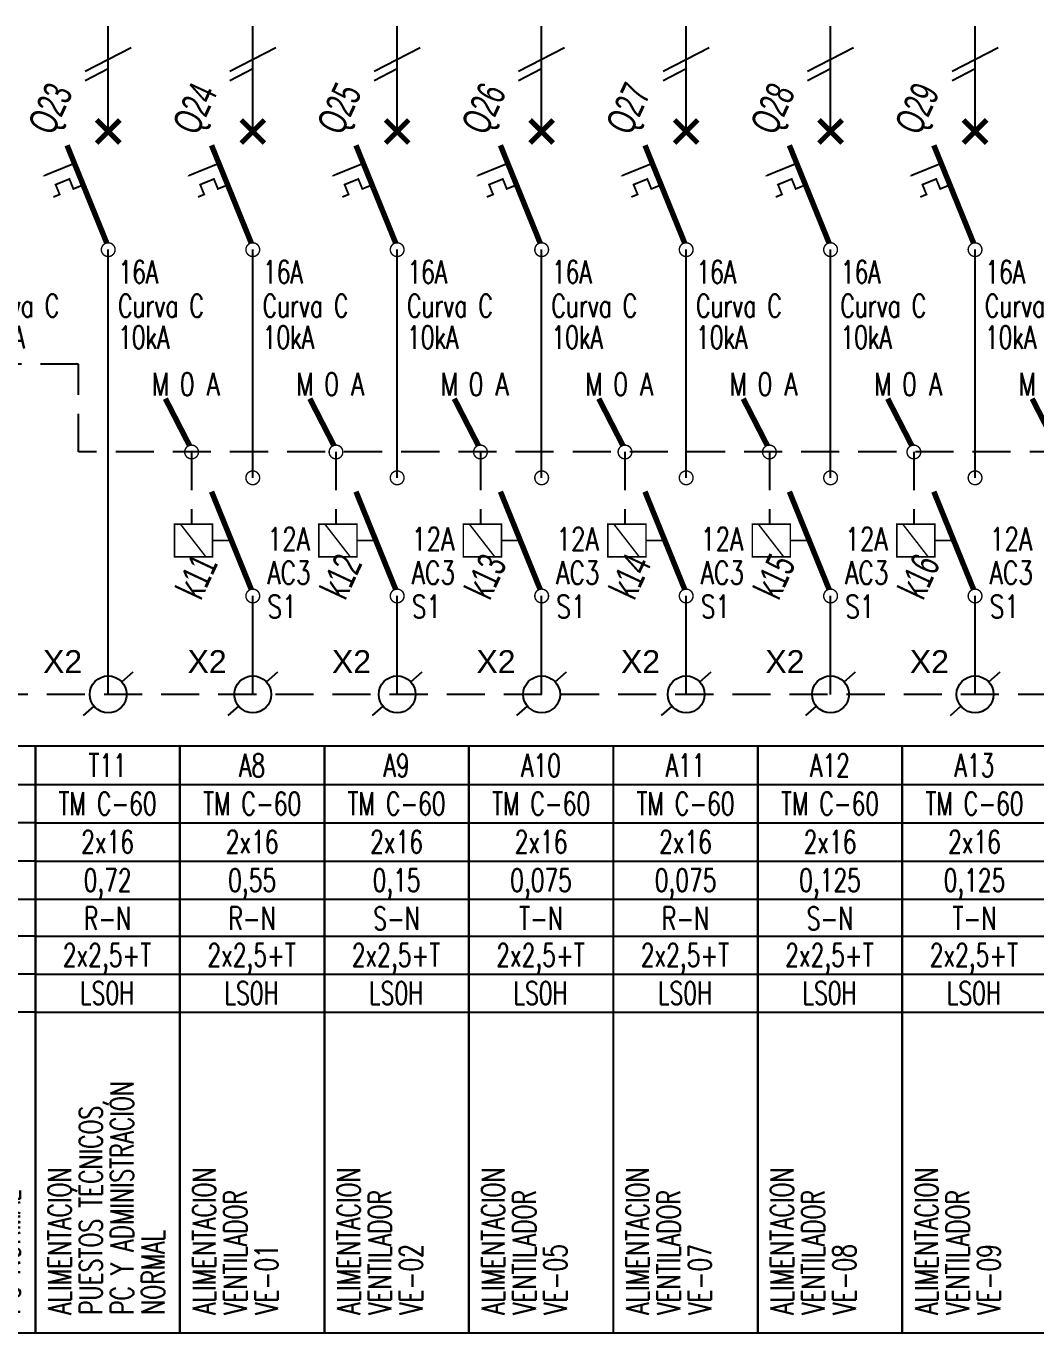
# Model space of a CAD drawing. Header units: millimetres. Extents: x 268.5 to 336.2, y -32.8 to -15.6.
# Drawn here: x 309.13 to 315.75, y -32.78 to -24.2 of the extents above; entities that cross this region are included whole.
import ezdxf
from ezdxf.enums import TextEntityAlignment as Align

# ---------------------------------------------------------------- set-up
doc = ezdxf.new("R2010")
doc.units = ezdxf.units.MM
doc.linetypes.add('HIDDEN', pattern=[0.375, 0.25, -0.125])
doc.linetypes.add('PHANTOM', pattern=[63.5, 31.75, -6.35, 6.35, -6.35, 6.35, -6.35])
for name, color, linetype in [('IE-UN-BARRAS', 14, 'Continuous'), ('IE-UN-COMANDO', 11, 'HIDDEN'), ('IE-UN-INSTRUMENTOS', 171, 'Continuous'), ('IE-UN-INTERRUPTORES', 74, 'Continuous'), ('IE-UN-RECUADRO', 24, 'HIDDEN'), ('IE-UN-TEXTOS', 154, 'Continuous'), ('INSTRUMENTOS', 171, 'Continuous')]:
    doc.layers.add(name, color=color, linetype=linetype)
doc.styles.add('ARIAL', font='arial.ttf')
doc.styles.add('COTAS', font='romans.shx', dxfattribs={"width": 0.7})
doc.styles.add('ROMAND', font='romans.shx', dxfattribs={"height": 0.003})
doc.styles.get("Standard").update_dxf_attribs({"font": 'arial.ttf'})
doc.styles.add('UN-2016', font='romans.shx', dxfattribs={"width": 0.7, "height": 0.15})

# ---------------------------------------------------------------- blocks, each defined once
blk = doc.blocks.new('TM-DIN')
for points, const_width in [([(-0.076, 0.8968), (0.076, 0.7449)], 0.0333), ([(-0.076, 0.7449), (0.076, 0.8968)], 0.0333), ([(-0.0096, 0.0881), (-0.2705, 0.7301)], 0.0361), ([(-0.1795, 0.4641), (-0.2288, 0.4441), (-0.2551, 0.5089), (-0.3453, 0.4722), (-0.319, 0.4075), (-0.3601, 0.3908)], 0.0125)]:
    blk.add_lwpolyline(points, dxfattribs=dict(const_width=const_width))
blk.add_lwpolyline([(-0.23, 0.6084, 0.0125, 0.0125, 0), (-0.3525, 0.5587, 0.0624, 0, 0), (-0.4307, 0.5269, 0, 0, 0)], format="xyseb")
at = {"const_width": 0.00933}
blk.add_lwpolyline([(-0.0451, 0.0451, 1), (0.0451, 0.0451, 1)], format="xyb", close=True, dxfattribs=at)
at = {"style": 'UN-2016', "width": 0.7}
for tag, p in [('CAPAC', (0.0676, -0.1763)), ('CURVA', (0.0649, -0.398)), ('CAPAC', (0.0649, -0.6052))]:
    blk.add_attdef(tag, p, '', height=0.15, dxfattribs=at)
blk = doc.blocks.new('BORNES')
for points in [[(0.0894, 0.0817), (0.1638, 0.1472)], [(-0.162, -0.1395), (-0.0924, -0.0783)]]:
    blk.add_lwpolyline(points)
blk.add_circle((0, 0), 0.1211)
at = {"layer": 'IE-UN-INSTRUMENTOS'}
blk.add_attdef('BORNES', (-0.4279, 0.1401), '', height=0.15, dxfattribs=at)
blk = doc.blocks.new('COND-1P-N')
for p, q in [((-0.302, -0.082), (0.302, 0.232)), ((-0.302, -0.201), (0, -0.043))]:
    blk.add_line(p, q)
blk = doc.blocks.new('PLANILLA-UNI')
blk.add_lwpolyline([(-0.85, -0.422), (-0.85, -7.322), (0.85, -7.322), (0.85, -0.422)], close=True)
for points in [[(-0.85, -0.872), (0.85, -0.872)], [(-0.85, -1.322), (0.85, -1.322)], [(-0.85, -1.772), (0.85, -1.772)], [(-0.85, -2.222), (0.85, -2.222)], [(-0.85, -2.655), (0.837, -2.655)], [(-0.85, -3.101), (0.837, -3.101)], [(-0.85, -3.548), (0.837, -3.548)]]:
    blk.add_lwpolyline(points)
at = {"style": 'ARIAL', "width": 0.7}
for tag, p in [('CIRCUITO', (0, -0.647)), ('PROTECCION', (0, -1.097)), ('CALIBRE', (0, -1.547)), ('POTENCIA', (0, -1.997)), ('FASES', (0, -2.447)), ('CABLE', (-0.006, -2.878)), ('FORMACIÓN', (-0.006, -3.325))]:
    blk.add_attdef(tag, text='', height=0.25, dxfattribs=at).set_placement(p, align=Align.MIDDLE_CENTER)
for tag, p in [('FUNCION', (-0.43, -7.109)), ('DESTINO', (-0.064, -7.109)), ('DESTINO', (0.303, -7.109)), ('DESTINO', (0.669, -7.109))]:
    blk.add_attdef(tag, p, '', height=0.25, rotation=90, dxfattribs=at)
blk = doc.blocks.new('CONTACTOR')
at = {"const_width": 0.00933}
for points in [[(-0.0451, 0.8208, 1), (0.0451, 0.8208, 1)], [(-0.0451, 0.0451, 1), (0.0451, 0.0451, 1)]]:
    blk.add_lwpolyline(points, format="xyb", close=True, dxfattribs=at)
for points, const_width in [([(-0.0096, 0.0881), (-0.2705, 0.7301)], 0.0361), ([(-0.4723, 0.5136), (-0.3074, 0.3016)], 0.0099), ([(-0.2641, 0.4091), (-0.1401, 0.4091)], 0.0099)]:
    blk.add_lwpolyline(points, dxfattribs=dict(const_width=const_width))
at = {"const_width": 0.0099}
blk.add_lwpolyline([(-0.2641, 0.5166), (-0.2641, 0.3016), (-0.5139, 0.3016), (-0.5139, 0.5166)], close=True, dxfattribs=at)
at = {"style": 'COTAS', "width": 0.75}
for tag, p in [('CAPAC', (0.096, 0.3443)), ('CATEGORIA', (0.096, 0.1226)), ('SERVICIO', (0.096, -0.0992))]:
    blk.add_attdef(tag, p, '', height=0.15, dxfattribs=at)
blk = doc.blocks.new('S-M-0-A')
at = {"const_width": 0.0361}
blk.add_lwpolyline([(-0.0134, 0.0419), (-0.1718, 0.3501)], dxfattribs=at)
at = {"const_width": 0.00933}
blk.add_lwpolyline([(-0.0451, 0, 1), (0.0451, 0, 1)], format="xyb", close=True, dxfattribs=at)
at = {"style": 'ROMAND', "width": 0.75}
for s, p in [('M', (-0.2032, 0.3703)), ('0', (-0.0287, 0.3703)), ('A', (0.1424, 0.3703))]:
    blk.add_text(s, height=0.15, dxfattribs=at).set_placement(p, align=Align.CENTER)

msp = doc.modelspace()

# ---------------------------------------------------------------- linework, layer by layer
at = {"layer": 'IE-UN-BARRAS'}
for points in [[(309.6643, -24.8964), (309.6643, -24.2049)], [(310.613, -24.8964), (310.613, -24.2049)], [(311.561, -24.8964), (311.561, -24.2049)], [(312.5094, -24.8964), (312.5094, -24.2049)], [(313.4582, -24.8964), (313.4582, -24.2049)], [(314.4061, -24.8964), (314.4061, -24.2049)], [(315.3545, -24.8964), (315.3545, -24.2049)], [(309.6643, -28.5915), (309.6643, -25.6722)], [(310.613, -27.17), (310.613, -25.6722)], [(311.561, -27.17), (311.561, -25.6722)], [(312.5094, -27.17), (312.5094, -25.6722)], [(313.4582, -27.17), (313.4582, -25.6722)], [(314.4061, -27.17), (314.4061, -25.6722)], [(315.3545, -27.17), (315.3545, -25.6722)], [(310.613, -28.5915), (310.613, -27.9457)], [(311.561, -28.5915), (311.561, -27.9457)], [(312.5094, -28.5915), (312.5094, -27.9457)], [(313.4582, -28.5915), (313.4582, -27.9457)], [(314.4061, -28.5915), (314.4061, -27.9457)], [(315.3545, -28.5915), (315.3545, -27.9457)]]:
    msp.add_lwpolyline(points, dxfattribs=at)
at = {"layer": 'IE-UN-COMANDO'}
for points in [[(321.5882, -27.0004), (309.4688, -27.0004), (309.4688, -26.4231), (295.9097, -26.4231), (295.9097, -25.351)], [(310.2113, -27.0004), (310.2113, -27.4742)], [(311.1593, -27.0004), (311.1593, -27.4742)], [(312.1076, -27.0004), (312.1076, -27.4742)], [(313.0564, -27.0004), (313.0564, -27.4742)], [(314.0044, -27.0004), (314.0044, -27.4742)], [(314.9528, -27.0004), (314.9528, -27.4742)]]:
    msp.add_lwpolyline(points, dxfattribs=at)
at = {"layer": 'IE-UN-RECUADRO'}
msp.add_lwpolyline([(269.1365, -28.5905), (336.1648, -28.5905), (336.1648, -17.0991), (269.1365, -17.0991), (269.1365, -28.5905)], dxfattribs=at)

# ---------------------------------------------------------------- block references
at = {"layer": 'IE-UN-INSTRUMENTOS'}
for p in [(309.6643, -28.5915), (310.613, -28.5915), (311.561, -28.5915), (312.5094, -28.5915), (313.4582, -28.5915), (314.4061, -28.5915), (315.3545, -28.5915)]:
    msp.add_blockref('BORNES', p, dxfattribs=at).add_auto_attribs({'BORNES': 'X2'})
at = {"layer": 'IE-UN-INTERRUPTORES', "xscale": 0.5000000000000001, "yscale": 0.5000000000000001, "zscale": 0.5000000000000001}
for p in [(309.6643, -24.4604), (310.613, -24.4604), (311.561, -24.4604), (312.5094, -24.4604), (313.4582, -24.4604), (314.4061, -24.4604), (315.3545, -24.4604)]:
    msp.add_blockref('COND-1P-N', p, dxfattribs=at)
at = {"layer": 'IE-UN-INTERRUPTORES'}
ref = msp.add_blockref('TM-DIN', (308.7155, -25.7163), dxfattribs=at)
ref.add_attrib('CURVA', 'Curva C', (308.7803, -26.1143), dxfattribs={"layer": 'IE-UN-TEXTOS', "height": 0.15, "style": 'UN-2016', "width": 0.7})
ref.add_attrib('CAPAC', '16A', (308.7831, -25.8926), dxfattribs={"layer": 'IE-UN-TEXTOS', "height": 0.15, "style": 'UN-2016', "width": 0.7})
ref.add_attrib('CAPAC', '10kA', (308.7803, -26.3215), dxfattribs={"layer": 'IE-UN-TEXTOS', "height": 0.15, "style": 'UN-2016', "width": 0.7})
ref = msp.add_blockref('TM-DIN', (309.6643, -25.7173), dxfattribs=at)
ref.add_attrib('CURVA', 'Curva C', (309.7291, -26.1153), dxfattribs={"layer": 'IE-UN-TEXTOS', "height": 0.15, "style": 'UN-2016', "width": 0.7})
ref.add_attrib('CAPAC', '16A', (309.7318, -25.8936), dxfattribs={"layer": 'IE-UN-TEXTOS', "height": 0.15, "style": 'UN-2016', "width": 0.7})
ref.add_attrib('CAPAC', '10kA', (309.7291, -26.3224), dxfattribs={"layer": 'IE-UN-TEXTOS', "height": 0.15, "style": 'UN-2016', "width": 0.7})
ref = msp.add_blockref('TM-DIN', (310.613, -25.7173), dxfattribs=at)
ref.add_attrib('CURVA', 'Curva C', (310.6779, -26.1153), dxfattribs={"layer": 'IE-UN-TEXTOS', "height": 0.15, "style": 'UN-2016', "width": 0.7})
ref.add_attrib('CAPAC', '16A', (310.6806, -25.8936), dxfattribs={"layer": 'IE-UN-TEXTOS', "height": 0.15, "style": 'UN-2016', "width": 0.7})
ref.add_attrib('CAPAC', '10kA', (310.6779, -26.3224), dxfattribs={"layer": 'IE-UN-TEXTOS', "height": 0.15, "style": 'UN-2016', "width": 0.7})
ref = msp.add_blockref('TM-DIN', (311.561, -25.7173), dxfattribs=at)
ref.add_attrib('CURVA', 'Curva C', (311.6259, -26.1153), dxfattribs={"layer": 'IE-UN-TEXTOS', "height": 0.15, "style": 'UN-2016', "width": 0.7})
ref.add_attrib('CAPAC', '16A', (311.6286, -25.8936), dxfattribs={"layer": 'IE-UN-TEXTOS', "height": 0.15, "style": 'UN-2016', "width": 0.7})
ref.add_attrib('CAPAC', '10kA', (311.6259, -26.3224), dxfattribs={"layer": 'IE-UN-TEXTOS', "height": 0.15, "style": 'UN-2016', "width": 0.7})
ref = msp.add_blockref('TM-DIN', (312.5094, -25.7173), dxfattribs=at)
ref.add_attrib('CURVA', 'Curva C', (312.5742, -26.1153), dxfattribs={"layer": 'IE-UN-TEXTOS', "height": 0.15, "style": 'UN-2016', "width": 0.7})
ref.add_attrib('CAPAC', '16A', (312.577, -25.8936), dxfattribs={"layer": 'IE-UN-TEXTOS', "height": 0.15, "style": 'UN-2016', "width": 0.7})
ref.add_attrib('CAPAC', '10kA', (312.5742, -26.3224), dxfattribs={"layer": 'IE-UN-TEXTOS', "height": 0.15, "style": 'UN-2016', "width": 0.7})
ref = msp.add_blockref('TM-DIN', (313.4582, -25.7173), dxfattribs=at)
ref.add_attrib('CURVA', 'Curva C', (313.523, -26.1153), dxfattribs={"layer": 'IE-UN-TEXTOS', "height": 0.15, "style": 'UN-2016', "width": 0.7})
ref.add_attrib('CAPAC', '16A', (313.5257, -25.8936), dxfattribs={"layer": 'IE-UN-TEXTOS', "height": 0.15, "style": 'UN-2016', "width": 0.7})
ref.add_attrib('CAPAC', '10kA', (313.523, -26.3224), dxfattribs={"layer": 'IE-UN-TEXTOS', "height": 0.15, "style": 'UN-2016', "width": 0.7})
ref = msp.add_blockref('TM-DIN', (314.4061, -25.7173), dxfattribs=at)
ref.add_attrib('CURVA', 'Curva C', (314.471, -26.1153), dxfattribs={"layer": 'IE-UN-TEXTOS', "height": 0.15, "style": 'UN-2016', "width": 0.7})
ref.add_attrib('CAPAC', '16A', (314.4737, -25.8936), dxfattribs={"layer": 'IE-UN-TEXTOS', "height": 0.15, "style": 'UN-2016', "width": 0.7})
ref.add_attrib('CAPAC', '10kA', (314.471, -26.3224), dxfattribs={"layer": 'IE-UN-TEXTOS', "height": 0.15, "style": 'UN-2016', "width": 0.7})
ref = msp.add_blockref('TM-DIN', (315.3545, -25.7173), dxfattribs=at)
ref.add_attrib('CURVA', 'Curva C', (315.4194, -26.1153), dxfattribs={"layer": 'IE-UN-TEXTOS', "height": 0.15, "style": 'UN-2016', "width": 0.7})
ref.add_attrib('CAPAC', '16A', (315.4221, -25.8936), dxfattribs={"layer": 'IE-UN-TEXTOS', "height": 0.15, "style": 'UN-2016', "width": 0.7})
ref.add_attrib('CAPAC', '10kA', (315.4194, -26.3224), dxfattribs={"layer": 'IE-UN-TEXTOS', "height": 0.15, "style": 'UN-2016', "width": 0.7})
for p in [(310.2113, -27.0004), (311.1593, -27.0004), (312.1076, -27.0004), (313.0564, -27.0004), (314.0044, -27.0004), (314.9528, -27.0004), (315.9011, -27.0004)]:
    msp.add_blockref('S-M-0-A', p, dxfattribs=at)
ref = msp.add_blockref('CONTACTOR', (310.613, -27.9908), dxfattribs=at)
ref.add_attrib('CAPAC', '12A', (310.709, -27.6465), dxfattribs={"layer": 'IE-UN-TEXTOS', "height": 0.15, "style": 'COTAS', "width": 0.75})
ref.add_attrib('CATEGORIA', 'AC3', (310.709, -27.8682), dxfattribs={"layer": 'IE-UN-TEXTOS', "height": 0.15, "style": 'COTAS', "width": 0.75})
ref.add_attrib('SERVICIO', 'S1', (310.709, -28.09), dxfattribs={"layer": 'IE-UN-TEXTOS', "height": 0.15, "style": 'COTAS', "width": 0.75})
ref = msp.add_blockref('CONTACTOR', (311.561, -27.9908), dxfattribs=at)
ref.add_attrib('CAPAC', '12A', (311.657, -27.6465), dxfattribs={"layer": 'IE-UN-TEXTOS', "height": 0.15, "style": 'COTAS', "width": 0.75})
ref.add_attrib('CATEGORIA', 'AC3', (311.657, -27.8682), dxfattribs={"layer": 'IE-UN-TEXTOS', "height": 0.15, "style": 'COTAS', "width": 0.75})
ref.add_attrib('SERVICIO', 'S1', (311.657, -28.09), dxfattribs={"layer": 'IE-UN-TEXTOS', "height": 0.15, "style": 'COTAS', "width": 0.75})
ref = msp.add_blockref('CONTACTOR', (312.5094, -27.9908), dxfattribs=at)
ref.add_attrib('CAPAC', '12A', (312.6053, -27.6465), dxfattribs={"layer": 'IE-UN-TEXTOS', "height": 0.15, "style": 'COTAS', "width": 0.75})
ref.add_attrib('CATEGORIA', 'AC3', (312.6053, -27.8682), dxfattribs={"layer": 'IE-UN-TEXTOS', "height": 0.15, "style": 'COTAS', "width": 0.75})
ref.add_attrib('SERVICIO', 'S1', (312.6053, -28.09), dxfattribs={"layer": 'IE-UN-TEXTOS', "height": 0.15, "style": 'COTAS', "width": 0.75})
ref = msp.add_blockref('CONTACTOR', (313.4582, -27.9908), dxfattribs=at)
ref.add_attrib('CAPAC', '12A', (313.5541, -27.6465), dxfattribs={"layer": 'IE-UN-TEXTOS', "height": 0.15, "style": 'COTAS', "width": 0.75})
ref.add_attrib('CATEGORIA', 'AC3', (313.5541, -27.8682), dxfattribs={"layer": 'IE-UN-TEXTOS', "height": 0.15, "style": 'COTAS', "width": 0.75})
ref.add_attrib('SERVICIO', 'S1', (313.5541, -28.09), dxfattribs={"layer": 'IE-UN-TEXTOS', "height": 0.15, "style": 'COTAS', "width": 0.75})
ref = msp.add_blockref('CONTACTOR', (314.4061, -27.9908), dxfattribs=at)
ref.add_attrib('CAPAC', '12A', (314.5021, -27.6465), dxfattribs={"layer": 'IE-UN-TEXTOS', "height": 0.15, "style": 'COTAS', "width": 0.75})
ref.add_attrib('CATEGORIA', 'AC3', (314.5021, -27.8682), dxfattribs={"layer": 'IE-UN-TEXTOS', "height": 0.15, "style": 'COTAS', "width": 0.75})
ref.add_attrib('SERVICIO', 'S1', (314.5021, -28.09), dxfattribs={"layer": 'IE-UN-TEXTOS', "height": 0.15, "style": 'COTAS', "width": 0.75})
ref = msp.add_blockref('CONTACTOR', (315.3545, -27.9908), dxfattribs=at)
ref.add_attrib('CAPAC', '12A', (315.4505, -27.6465), dxfattribs={"layer": 'IE-UN-TEXTOS', "height": 0.15, "style": 'COTAS', "width": 0.75})
ref.add_attrib('CATEGORIA', 'AC3', (315.4505, -27.8682), dxfattribs={"layer": 'IE-UN-TEXTOS', "height": 0.15, "style": 'COTAS', "width": 0.75})
ref.add_attrib('SERVICIO', 'S1', (315.4505, -28.09), dxfattribs={"layer": 'IE-UN-TEXTOS', "height": 0.15, "style": 'COTAS', "width": 0.75})
at = {"layer": 'IE-UN-TEXTOS'}
ref = msp.add_blockref('PLANILLA-UNI', (308.7127, -28.696), dxfattribs=dict(at, xscale=0.5581000000000002, yscale=0.5581000000000002, zscale=0.5581000000000002))
ref.add_attrib('CIRCUITO', 'T5', dxfattribs={"height": 0.15, "style": 'COTAS', "width": 0.7}).set_placement((308.7127, -29.0569), align=Align.MIDDLE_CENTER)
ref.add_attrib('PROTECCION', 'TM C-60', dxfattribs={"height": 0.15, "style": 'COTAS', "width": 0.7}).set_placement((308.7127, -29.308), align=Align.MIDDLE_CENTER)
ref.add_attrib('CALIBRE', '2x16', dxfattribs={"height": 0.15, "style": 'COTAS', "width": 0.7}).set_placement((308.7127, -29.5592), align=Align.MIDDLE_CENTER)
ref.add_attrib('POTENCIA', '0,72', dxfattribs={"height": 0.15, "style": 'COTAS', "width": 0.7}).set_placement((308.7127, -29.8103), align=Align.MIDDLE_CENTER)
ref.add_attrib('FASES', 'S-N', dxfattribs={"height": 0.15, "style": 'COTAS', "width": 0.7}).set_placement((308.7127, -30.0614), align=Align.MIDDLE_CENTER)
ref.add_attrib('CABLE', '2x2,5+T', dxfattribs={"height": 0.15, "style": 'COTAS', "width": 0.7}).set_placement((308.7091, -30.3021), align=Align.MIDDLE_CENTER)
ref.add_attrib('FORMACIÓN', 'LS0H', dxfattribs={"height": 0.15, "style": 'COTAS', "width": 0.7}).set_placement((308.7091, -30.5514), align=Align.MIDDLE_CENTER)
ref.add_attrib('FUNCION', 'ALIMENTACION', (308.4726, -32.6636), dxfattribs={"height": 0.15, "rotation": 90, "style": 'COTAS', "width": 0.7})
ref.add_attrib('DESTINO', 'PUESTOS', (308.6772, -32.6636), dxfattribs={"height": 0.15, "rotation": 90, "style": 'COTAS', "width": 0.7})
ref.add_attrib('DESTINO', 'TÉCNICOS', (308.8816, -32.6636), dxfattribs={"height": 0.15, "rotation": 90, "style": 'COTAS', "width": 0.7})
ref.add_attrib('DESTINO', 'PC NORMAL', (309.0861, -32.6636), dxfattribs={"height": 0.15, "rotation": 90, "style": 'COTAS', "width": 0.7})
ref = msp.add_blockref('PLANILLA-UNI', (309.6602, -28.6969), dxfattribs=dict(at, xscale=0.5581000000000002, yscale=0.5581000000000002, zscale=0.5581000000000002))
ref.add_attrib('CIRCUITO', 'T11', dxfattribs={"height": 0.15, "style": 'COTAS', "width": 0.7}).set_placement((309.6602, -29.0578), align=Align.MIDDLE_CENTER)
ref.add_attrib('PROTECCION', 'TM C-60', dxfattribs={"height": 0.15, "style": 'COTAS', "width": 0.7}).set_placement((309.6602, -29.309), align=Align.MIDDLE_CENTER)
ref.add_attrib('CALIBRE', '2x16', dxfattribs={"height": 0.15, "style": 'COTAS', "width": 0.7}).set_placement((309.6602, -29.5601), align=Align.MIDDLE_CENTER)
ref.add_attrib('POTENCIA', '0,72', dxfattribs={"height": 0.15, "style": 'COTAS', "width": 0.7}).set_placement((309.6602, -29.8113), align=Align.MIDDLE_CENTER)
ref.add_attrib('FASES', 'R-N', dxfattribs={"height": 0.15, "style": 'COTAS', "width": 0.7}).set_placement((309.6602, -30.0624), align=Align.MIDDLE_CENTER)
ref.add_attrib('CABLE', '2x2,5+T', dxfattribs={"height": 0.15, "style": 'COTAS', "width": 0.7}).set_placement((309.6566, -30.3031), align=Align.MIDDLE_CENTER)
ref.add_attrib('FORMACIÓN', 'LS0H', dxfattribs={"height": 0.15, "style": 'COTAS', "width": 0.7}).set_placement((309.6566, -30.5524), align=Align.MIDDLE_CENTER)
ref.add_attrib('FUNCION', 'ALIMENTACION', (309.4201, -32.6646), dxfattribs={"height": 0.15, "rotation": 90, "style": 'COTAS', "width": 0.7})
ref.add_attrib('DESTINO', 'PUESTOS TÉCNICOS', (309.6247, -32.6646), dxfattribs={"height": 0.15, "rotation": 90, "style": 'COTAS', "width": 0.7})
ref.add_attrib('DESTINO', 'PC Y ADMINISTRACIÓN', (309.8291, -32.6646), dxfattribs={"height": 0.15, "rotation": 90, "style": 'COTAS', "width": 0.7})
ref.add_attrib('DESTINO', 'NORMAL', (310.0336, -32.6646), dxfattribs={"height": 0.15, "rotation": 90, "style": 'COTAS', "width": 0.7})
ref = msp.add_blockref('PLANILLA-UNI', (310.609, -28.6969), dxfattribs=dict(at, xscale=0.5581000000000002, yscale=0.5581000000000002, zscale=0.5581000000000002))
ref.add_attrib('CIRCUITO', 'A8', dxfattribs={"height": 0.15, "style": 'COTAS', "width": 0.7}).set_placement((310.609, -29.0578), align=Align.MIDDLE_CENTER)
ref.add_attrib('PROTECCION', 'TM C-60', dxfattribs={"height": 0.15, "style": 'COTAS', "width": 0.7}).set_placement((310.609, -29.309), align=Align.MIDDLE_CENTER)
ref.add_attrib('CALIBRE', '2x16', dxfattribs={"height": 0.15, "style": 'COTAS', "width": 0.7}).set_placement((310.609, -29.5601), align=Align.MIDDLE_CENTER)
ref.add_attrib('POTENCIA', '0,55', dxfattribs={"height": 0.15, "style": 'COTAS', "width": 0.7}).set_placement((310.609, -29.8113), align=Align.MIDDLE_CENTER)
ref.add_attrib('FASES', 'R-N', dxfattribs={"height": 0.15, "style": 'COTAS', "width": 0.7}).set_placement((310.609, -30.0624), align=Align.MIDDLE_CENTER)
ref.add_attrib('CABLE', '2x2,5+T', dxfattribs={"height": 0.15, "style": 'COTAS', "width": 0.7}).set_placement((310.6054, -30.3031), align=Align.MIDDLE_CENTER)
ref.add_attrib('FORMACIÓN', 'LS0H', dxfattribs={"height": 0.15, "style": 'COTAS', "width": 0.7}).set_placement((310.6054, -30.5524), align=Align.MIDDLE_CENTER)
ref.add_attrib('FUNCION', 'ALIMENTACION', (310.3688, -32.6646), dxfattribs={"height": 0.15, "rotation": 90, "style": 'COTAS', "width": 0.7})
ref.add_attrib('DESTINO', 'VENTILADOR', (310.5735, -32.6646), dxfattribs={"height": 0.15, "rotation": 90, "style": 'COTAS', "width": 0.7})
ref.add_attrib('DESTINO', 'VE-01', (310.7779, -32.6646), dxfattribs={"height": 0.15, "rotation": 90, "style": 'COTAS', "width": 0.7})
ref = msp.add_blockref('PLANILLA-UNI', (311.5573, -28.6969), dxfattribs=dict(at, xscale=0.5581000000000002, yscale=0.5581000000000002, zscale=0.5581000000000002))
ref.add_attrib('CIRCUITO', 'A9', dxfattribs={"height": 0.15, "style": 'COTAS', "width": 0.7}).set_placement((311.5573, -29.0578), align=Align.MIDDLE_CENTER)
ref.add_attrib('PROTECCION', 'TM C-60', dxfattribs={"height": 0.15, "style": 'COTAS', "width": 0.7}).set_placement((311.5573, -29.309), align=Align.MIDDLE_CENTER)
ref.add_attrib('CALIBRE', '2x16', dxfattribs={"height": 0.15, "style": 'COTAS', "width": 0.7}).set_placement((311.5573, -29.5601), align=Align.MIDDLE_CENTER)
ref.add_attrib('POTENCIA', '0,15', dxfattribs={"height": 0.15, "style": 'COTAS', "width": 0.7}).set_placement((311.5573, -29.8113), align=Align.MIDDLE_CENTER)
ref.add_attrib('FASES', 'S-N', dxfattribs={"height": 0.15, "style": 'COTAS', "width": 0.7}).set_placement((311.5573, -30.0624), align=Align.MIDDLE_CENTER)
ref.add_attrib('CABLE', '2x2,5+T', dxfattribs={"height": 0.15, "style": 'COTAS', "width": 0.7}).set_placement((311.5538, -30.3031), align=Align.MIDDLE_CENTER)
ref.add_attrib('FORMACIÓN', 'LS0H', dxfattribs={"height": 0.15, "style": 'COTAS', "width": 0.7}).set_placement((311.5538, -30.5524), align=Align.MIDDLE_CENTER)
ref.add_attrib('FUNCION', 'ALIMENTACION', (311.3172, -32.6646), dxfattribs={"height": 0.15, "rotation": 90, "style": 'COTAS', "width": 0.7})
ref.add_attrib('DESTINO', 'VENTILADOR', (311.5219, -32.6646), dxfattribs={"height": 0.15, "rotation": 90, "style": 'COTAS', "width": 0.7})
ref.add_attrib('DESTINO', 'VE-02', (311.7263, -32.6646), dxfattribs={"height": 0.15, "rotation": 90, "style": 'COTAS', "width": 0.7})
ref = msp.add_blockref('PLANILLA-UNI', (312.5057, -28.6969), dxfattribs=dict(at, xscale=0.5581000000000002, yscale=0.5581000000000002, zscale=0.5581000000000002))
ref.add_attrib('CIRCUITO', 'A10', dxfattribs={"height": 0.15, "style": 'COTAS', "width": 0.7}).set_placement((312.5057, -29.0578), align=Align.MIDDLE_CENTER)
ref.add_attrib('PROTECCION', 'TM C-60', dxfattribs={"height": 0.15, "style": 'COTAS', "width": 0.7}).set_placement((312.5057, -29.309), align=Align.MIDDLE_CENTER)
ref.add_attrib('CALIBRE', '2x16', dxfattribs={"height": 0.15, "style": 'COTAS', "width": 0.7}).set_placement((312.5057, -29.5601), align=Align.MIDDLE_CENTER)
ref.add_attrib('POTENCIA', '0,075', dxfattribs={"height": 0.15, "style": 'COTAS', "width": 0.7}).set_placement((312.5057, -29.8113), align=Align.MIDDLE_CENTER)
ref.add_attrib('FASES', 'T-N', dxfattribs={"height": 0.15, "style": 'COTAS', "width": 0.7}).set_placement((312.5057, -30.0624), align=Align.MIDDLE_CENTER)
ref.add_attrib('CABLE', '2x2,5+T', dxfattribs={"height": 0.15, "style": 'COTAS', "width": 0.7}).set_placement((312.5021, -30.3031), align=Align.MIDDLE_CENTER)
ref.add_attrib('FORMACIÓN', 'LS0H', dxfattribs={"height": 0.15, "style": 'COTAS', "width": 0.7}).set_placement((312.5021, -30.5524), align=Align.MIDDLE_CENTER)
ref.add_attrib('FUNCION', 'ALIMENTACION', (312.2656, -32.6646), dxfattribs={"height": 0.15, "rotation": 90, "style": 'COTAS', "width": 0.7})
ref.add_attrib('DESTINO', 'VENTILADOR', (312.4702, -32.6646), dxfattribs={"height": 0.15, "rotation": 90, "style": 'COTAS', "width": 0.7})
ref.add_attrib('DESTINO', 'VE-05', (312.6747, -32.6646), dxfattribs={"height": 0.15, "rotation": 90, "style": 'COTAS', "width": 0.7})
ref = msp.add_blockref('PLANILLA-UNI', (313.4541, -28.6969), dxfattribs=dict(at, xscale=0.5581000000000002, yscale=0.5581000000000002, zscale=0.5581000000000002))
ref.add_attrib('CIRCUITO', 'A11', dxfattribs={"height": 0.15, "style": 'COTAS', "width": 0.7}).set_placement((313.4541, -29.0578), align=Align.MIDDLE_CENTER)
ref.add_attrib('PROTECCION', 'TM C-60', dxfattribs={"height": 0.15, "style": 'COTAS', "width": 0.7}).set_placement((313.4541, -29.309), align=Align.MIDDLE_CENTER)
ref.add_attrib('CALIBRE', '2x16', dxfattribs={"height": 0.15, "style": 'COTAS', "width": 0.7}).set_placement((313.4541, -29.5601), align=Align.MIDDLE_CENTER)
ref.add_attrib('POTENCIA', '0,075', dxfattribs={"height": 0.15, "style": 'COTAS', "width": 0.7}).set_placement((313.4541, -29.8113), align=Align.MIDDLE_CENTER)
ref.add_attrib('FASES', 'R-N', dxfattribs={"height": 0.15, "style": 'COTAS', "width": 0.7}).set_placement((313.4541, -30.0624), align=Align.MIDDLE_CENTER)
ref.add_attrib('CABLE', '2x2,5+T', dxfattribs={"height": 0.15, "style": 'COTAS', "width": 0.7}).set_placement((313.4505, -30.3031), align=Align.MIDDLE_CENTER)
ref.add_attrib('FORMACIÓN', 'LS0H', dxfattribs={"height": 0.15, "style": 'COTAS', "width": 0.7}).set_placement((313.4505, -30.5524), align=Align.MIDDLE_CENTER)
ref.add_attrib('FUNCION', 'ALIMENTACION', (313.2139, -32.6646), dxfattribs={"height": 0.15, "rotation": 90, "style": 'COTAS', "width": 0.7})
ref.add_attrib('DESTINO', 'VENTILADOR', (313.4186, -32.6646), dxfattribs={"height": 0.15, "rotation": 90, "style": 'COTAS', "width": 0.7})
ref.add_attrib('DESTINO', 'VE-07', (313.623, -32.6646), dxfattribs={"height": 0.15, "rotation": 90, "style": 'COTAS', "width": 0.7})
ref = msp.add_blockref('PLANILLA-UNI', (314.4025, -28.6969), dxfattribs=dict(at, xscale=0.5581000000000002, yscale=0.5581000000000002, zscale=0.5581000000000002))
ref.add_attrib('CIRCUITO', 'A12', dxfattribs={"height": 0.15, "style": 'COTAS', "width": 0.7}).set_placement((314.4025, -29.0578), align=Align.MIDDLE_CENTER)
ref.add_attrib('PROTECCION', 'TM C-60', dxfattribs={"height": 0.15, "style": 'COTAS', "width": 0.7}).set_placement((314.4025, -29.309), align=Align.MIDDLE_CENTER)
ref.add_attrib('CALIBRE', '2x16', dxfattribs={"height": 0.15, "style": 'COTAS', "width": 0.7}).set_placement((314.4025, -29.5601), align=Align.MIDDLE_CENTER)
ref.add_attrib('POTENCIA', '0,125', dxfattribs={"height": 0.15, "style": 'COTAS', "width": 0.7}).set_placement((314.4025, -29.8113), align=Align.MIDDLE_CENTER)
ref.add_attrib('FASES', 'S-N', dxfattribs={"height": 0.15, "style": 'COTAS', "width": 0.7}).set_placement((314.4025, -30.0624), align=Align.MIDDLE_CENTER)
ref.add_attrib('CABLE', '2x2,5+T', dxfattribs={"height": 0.15, "style": 'COTAS', "width": 0.7}).set_placement((314.3989, -30.3031), align=Align.MIDDLE_CENTER)
ref.add_attrib('FORMACIÓN', 'LS0H', dxfattribs={"height": 0.15, "style": 'COTAS', "width": 0.7}).set_placement((314.3989, -30.5524), align=Align.MIDDLE_CENTER)
ref.add_attrib('FUNCION', 'ALIMENTACION', (314.1623, -32.6646), dxfattribs={"height": 0.15, "rotation": 90, "style": 'COTAS', "width": 0.7})
ref.add_attrib('DESTINO', 'VENTILADOR', (314.367, -32.6646), dxfattribs={"height": 0.15, "rotation": 90, "style": 'COTAS', "width": 0.7})
ref.add_attrib('DESTINO', 'VE-08', (314.5714, -32.6646), dxfattribs={"height": 0.15, "rotation": 90, "style": 'COTAS', "width": 0.7})
ref = msp.add_blockref('PLANILLA-UNI', (315.3508, -28.6969), dxfattribs=dict(at, xscale=0.5581000000000002, yscale=0.5581000000000002, zscale=0.5581000000000002))
ref.add_attrib('CIRCUITO', 'A13', dxfattribs={"height": 0.15, "style": 'COTAS', "width": 0.7}).set_placement((315.3508, -29.0578), align=Align.MIDDLE_CENTER)
ref.add_attrib('PROTECCION', 'TM C-60', dxfattribs={"height": 0.15, "style": 'COTAS', "width": 0.7}).set_placement((315.3508, -29.309), align=Align.MIDDLE_CENTER)
ref.add_attrib('CALIBRE', '2x16', dxfattribs={"height": 0.15, "style": 'COTAS', "width": 0.7}).set_placement((315.3508, -29.5601), align=Align.MIDDLE_CENTER)
ref.add_attrib('POTENCIA', '0,125', dxfattribs={"height": 0.15, "style": 'COTAS', "width": 0.7}).set_placement((315.3508, -29.8113), align=Align.MIDDLE_CENTER)
ref.add_attrib('FASES', 'T-N', dxfattribs={"height": 0.15, "style": 'COTAS', "width": 0.7}).set_placement((315.3508, -30.0624), align=Align.MIDDLE_CENTER)
ref.add_attrib('CABLE', '2x2,5+T', dxfattribs={"height": 0.15, "style": 'COTAS', "width": 0.7}).set_placement((315.3473, -30.3031), align=Align.MIDDLE_CENTER)
ref.add_attrib('FORMACIÓN', 'LS0H', dxfattribs={"height": 0.15, "style": 'COTAS', "width": 0.7}).set_placement((315.3473, -30.5524), align=Align.MIDDLE_CENTER)
ref.add_attrib('FUNCION', 'ALIMENTACION', (315.1107, -32.6646), dxfattribs={"height": 0.15, "rotation": 90, "style": 'COTAS', "width": 0.7})
ref.add_attrib('DESTINO', 'VENTILADOR', (315.3154, -32.6646), dxfattribs={"height": 0.15, "rotation": 90, "style": 'COTAS', "width": 0.7})
ref.add_attrib('DESTINO', 'VE-09', (315.5198, -32.6646), dxfattribs={"height": 0.15, "rotation": 90, "style": 'COTAS', "width": 0.7})

# ---------------------------------------------------------------- texts
at = {"layer": 'INSTRUMENTOS', "linetype": 'PHANTOM', "width": 0.65}
for s, rotation, p in [('Q23', 65, (309.2996, -24.9309)), ('Q24', 65, (310.2484, -24.9309)), ('Q25', 65, (311.1964, -24.9309)), ('Q26', 65, (312.1448, -24.9309)), ('Q27', 65, (313.0935, -24.9309)), ('Q28', 65, (314.0415, -24.9309)), ('Q29', 65, (314.9899, -24.9309)), ('k11', 425, (310.272, -27.981)), ('k12', 425, (311.22, -27.981)), ('k13', 425, (312.1684, -27.981)), ('k14', 425, (313.1172, -27.981)), ('k15', 425, (314.0651, -27.981)), ('k16', 425, (315.0135, -27.981))]:
    msp.add_text(s, height=0.18767, rotation=rotation, dxfattribs=at).set_placement(p)

doc.saveas('drawing.dxf')
